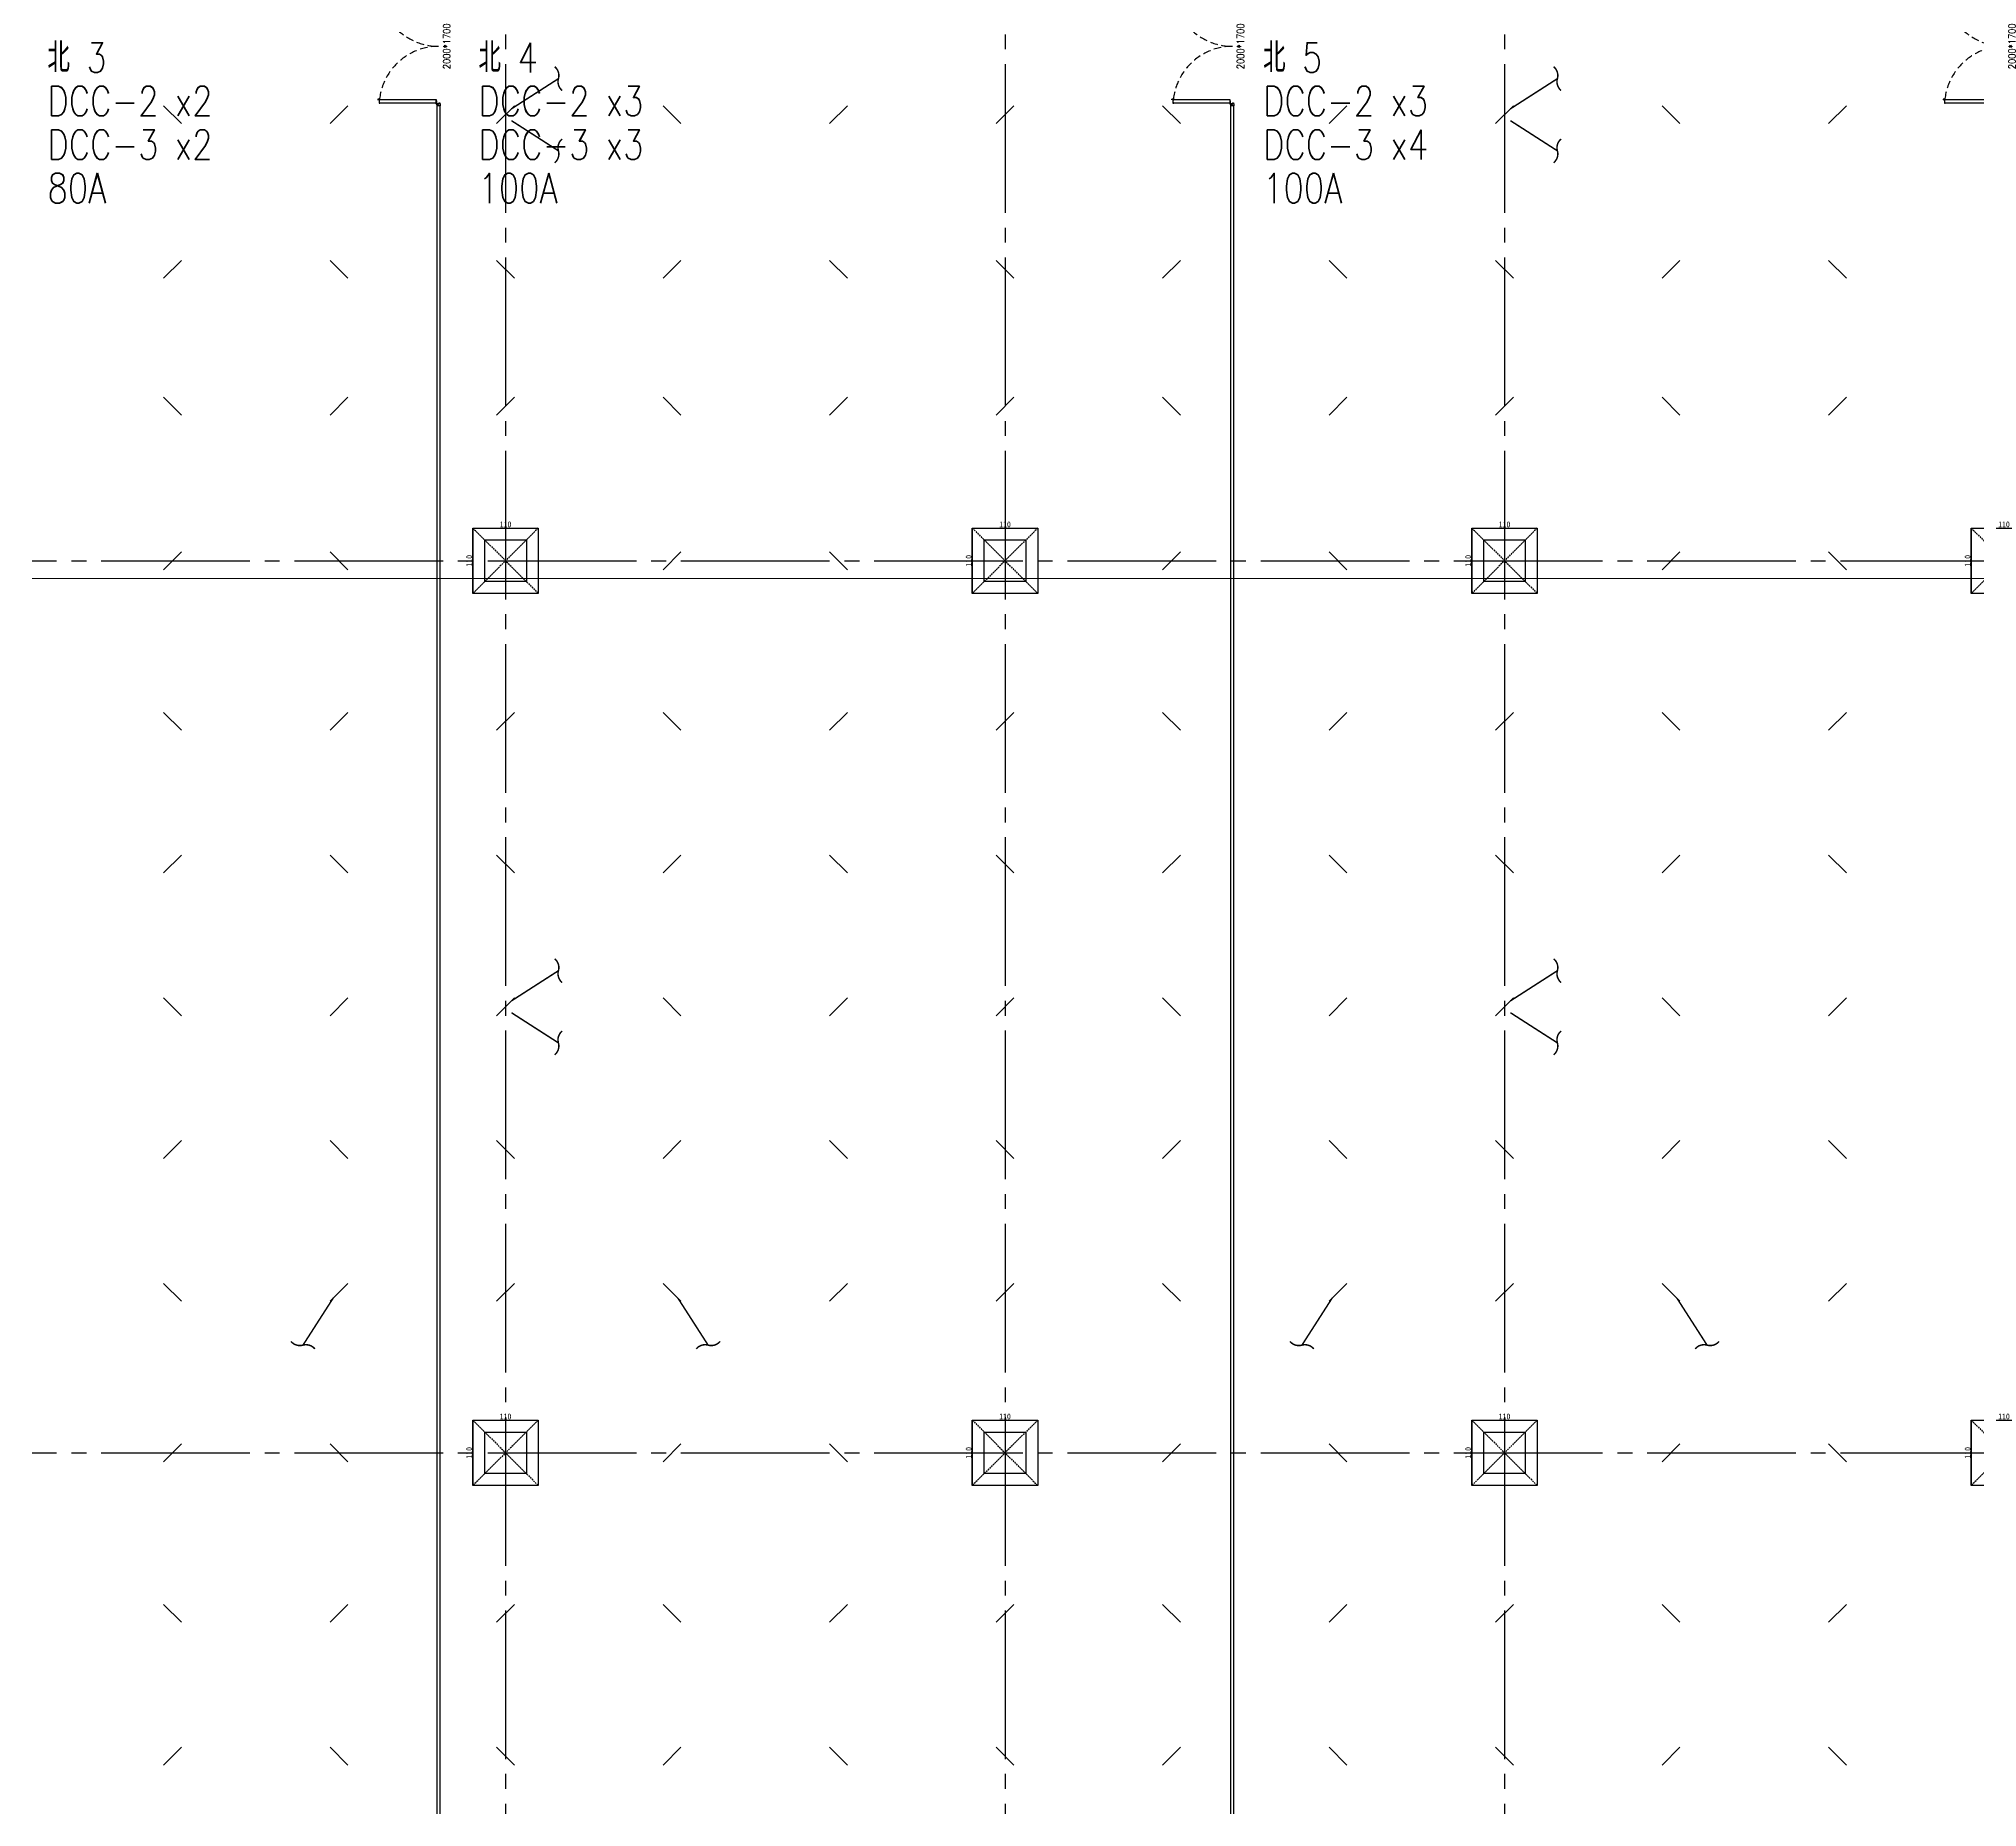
# Model space of a CAD drawing. Extents: x -3080 to 28500, y -1326 to 31609.
# Drawn here: x 4375 to 7635, y 5404 to 8378 of the extents above; entities that cross this region are included whole.
import ezdxf
from ezdxf.enums import TextEntityAlignment as Align

# ---------------------------------------------------------------- set-up
doc = ezdxf.new("R2010")
doc.units = 0
doc.header["$LTSCALE"] = 100
for name, pattern in [('188K-SM-03-F05-ARCH-PA-Y2257103$0$DASHED', [19.05, 12.7, -6.35]), ('X-S-FAB-L05$0$COL-CEN-LIN', [3.25, 2.5, -0.25, 0.25, -0.25]), ('X-S-FAB-L05$0$DASHED', [0.75, 0.5, -0.25]), ('X-S-FAB-L05$0$HIDDEN', [0.4, 0.3, -0.1])]:
    doc.linetypes.add(name, pattern=pattern)
for name, color, linetype in [('0-xref', 8, 'Continuous'), ('188K-SM-03-F05-ARCH-PA-Y2257103$0$K-Door', 53, 'Continuous'), ('188K-SM-03-F05-ARCH-PA-Y2257103$0$K-W-P1-3.5-非抗', 53, 'Continuous'), ('188K-SM-03-F05-MECH-DCC-Y2257103$0$00_閥站分組', 1, 'Continuous'), ('188K-SM-07-F10-MECH-CR PIPE-Y2257103$0$00_閥站分組', 1, 'Continuous'), ('X-S-FAB-L05$0$BEAM', 8, 'Continuous'), ('X-S-FAB-L05$0$BLOCK', 8, 'Continuous'), ('X-S-FAB-L05$0$BR-D', 8, 'X-S-FAB-L05$0$DASHED'), ('X-S-FAB-L05$0$CCL', 8, 'X-S-FAB-L05$0$COL-CEN-LIN'), ('X-S-FAB-L05$0$COL', 8, 'Continuous'), ('X-S-FAB-L05$0$COL-S', 8, 'Continuous'), ('X-S-FAB-L05$0$S-FNDN', 8, 'Continuous'), ('X-S-FAB-L05$0$S-鋼柱', 8, 'Continuous'), ('X-S-FAB-L05$0$SLAB', 8, 'Continuous'), ('X-S-FAB-L05$0$斜撐', 8, 'Continuous')]:
    doc.layers.add(name, color=color, linetype=linetype)
doc.layers.add('X-S-FAB-L05$0$XREF', color=8, linetype='Continuous', lineweight=0)
doc.styles.add('188K-SM-03-F05-ARCH-PA-Y2257103$0$Standard', font='txt.shx', dxfattribs={"bigfont": 'chineset.shx'})
doc.styles.add('188K-SM-03-F05-MECH-DCC-Y2257103$0$XFM1Q20-200k$0$12P7-XCM2P10$0$AA-TXT', font='simplex.shx', dxfattribs={"bigfont": 'china.shx'})
doc.styles.add('188K-SM-07-F10-MECH-CR PIPE-Y2257103$0$XFM1Q20-200k$0$12P7-XCM2P10$0$AA-TXT', font='simplex.shx', dxfattribs={"bigfont": 'china.shx'})
doc.styles.add('X-S-FAB-L05$0$DIM', font='', dxfattribs={"width": 0.8})
doc.styles.get('X-S-FAB-L05$0$DIM').set_extended_font_data('MingLiU')
doc.dimstyles.new('X-S-FAB-L05$0$JJP_005_defpoint', dxfattribs={"dimtxt": 20, "dimasz": 0.5, "dimexe": 0.5, "dimexo": 0.5, "dimgap": 0.5, "dimtad": 1, "dimdsep": 46, "dimtxsty": 'X-S-FAB-L05$0$DIM', "dimblk": 'X-S-FAB-L05$0$_None', "dimcen": 10, "dimclrd": 256, "dimclre": 256, "dimclrt": 256, "dimadec": 0, "dimazin": 0, "dimtfac": 1, "dimtix": 1, "dimtmove": 2, "dimatfit": 3, "dimldrblk": 'X-S-FAB-L05$0$_None', "dimfxl": 0.5, "dimtolj": 1, "dimtzin": 0, "dimarcsym": 0})

# ---------------------------------------------------------------- blocks, each defined once
blk = doc.blocks.new('*D174')
at = {"layer": 'DefPoints', "lineweight": -2, "transparency": 16777216}
blk.add_line((0, 0), (110, 0), dxfattribs=at)
at = {"layer": 'DefPoints', "color": 0, "transparency": 16777216}
for p in [(0, 0), (110, 0), (110, 0)]:
    blk.add_point(p, dxfattribs=at)
at = {"layer": 'DefPoints', "transparency": 16777216, "insert": (55, 6.1), "char_height": 10, "attachment_point": 5, "style": 'X-S-FAB-L05$0$DIM'}
blk.add_mtext('\\A1;110', dxfattribs=at)
blk = doc.blocks.new('X-S-FAB-L05$0$_None')
blk = doc.blocks.new('*D175')
at = {"layer": 'DefPoints', "lineweight": -2, "transparency": 16777216}
blk.add_line((0, 0), (0, -110), dxfattribs=at)
at = {"layer": 'DefPoints', "color": 0, "transparency": 16777216}
for p in [(0, 0), (0, -110), (0, -110)]:
    blk.add_point(p, dxfattribs=at)
at = {"layer": 'DefPoints', "transparency": 16777216, "insert": (-6.1, -55), "char_height": 10, "attachment_point": 5, "rotation": 90, "style": 'X-S-FAB-L05$0$DIM'}
blk.add_mtext('\\A1;110', dxfattribs=at)
blk = doc.blocks.new('X-S-FAB-L05$0$斜撐')
at = {"layer": 'X-S-FAB-L05$0$BR-D', "const_width": 0.5}
blk.add_lwpolyline([(962.11, 215.55, -0.296213), (957.95, 215.19, 0.299957), (953.75, 214.85, 0.006918)], format="xyb", dxfattribs=at)
at = {"layer": 'X-S-FAB-L05$0$BR-D', "linetype": 'ByBlock', "const_width": 0.5}
blk.add_lwpolyline([(964.37, 197.57), (957.95, 215.19)], dxfattribs=at)
blk = doc.blocks.new('X-S-FAB-L05$0$SC1')
at = {"layer": 'DefPoints'}
blk.add_line((27925, 8342.1), (27955, 8312.1), dxfattribs=at)
blk = doc.blocks.new('X-S-FAB-L05$0$VC(C)')
at = {"layer": 'X-S-FAB-L05$0$S-鋼柱'}
for p in [(-23340, -77.1), (-22500, -77.1), (-21660, -77.1), (-20820, -77.1), (-23060, -337.1), (-22780, -337.1), (-22220, -337.1), (-21940, -337.1), (-21380, -337.1), (-21100, -337.1), (-20540, -337.1), (-23340, -567.1), (-22500, -567.1), (-21660, -567.1), (-20820, -567.1), (-23060, -827.1), (-22220, -827.1), (-21380, -827.1), (-20540, -827.1), (-23340, -1097.1), (-22500, -1097.1), (-21660, -1097.1), (-20820, -1097.1), (-23060, -1337.1), (-22780, -1337.1), (-22220, -1337.1), (-21940, -1337.1), (-21380, -1337.1), (-21100, -1337.1), (-20540, -1337.1), (-23340, -1577.1), (-22500, -1577.1), (-21660, -1577.1), (-20820, -1577.1), (-23060, -1817.1), (-22780, -1817.1), (-22220, -1817.1), (-21940, -1817.1), (-21380, -1817.1), (-21100, -1817.1), (-20540, -1817.1), (-23340, -2057.1), (-22500, -2057.1), (-21660, -2057.1), (-20820, -2057.1), (-23060, -2327.1), (-22220, -2327.1), (-21380, -2327.1), (-20540, -2327.1), (-23340, -2597.1), (-22500, -2597.1), (-21660, -2597.1), (-20820, -2597.1), (-23060, -2837.1), (-22780, -2837.1), (-22220, -2837.1), (-21940, -2837.1), (-21380, -2837.1), (-21100, -2837.1), (-20540, -2837.1)]:
    blk.add_blockref('X-S-FAB-L05$0$SC1', p, dxfattribs=at)
at = {"layer": 'X-S-FAB-L05$0$S-鋼柱', "rotation": 90}
for p in [(13207.1, -19690), (13487.1, -19690), (14047.1, -19690), (14327.1, -19690), (14887.1, -19690), (15167.1, -19690), (15727.1, -19690), (12927.1, -19950), (13767.1, -19950), (14607.1, -19950), (15447.1, -19950), (13207.1, -20180), (13487.1, -20180), (14047.1, -20180), (14327.1, -20180), (14887.1, -20180), (15167.1, -20180), (15727.1, -20180), (12927.1, -20440), (13767.1, -20440), (14607.1, -20440), (15447.1, -20440), (13207.1, -20710), (13487.1, -20710), (14047.1, -20710), (14327.1, -20710), (14887.1, -20710), (15167.1, -20710), (15727.1, -20710), (12927.1, -20950), (13767.1, -20950), (14607.1, -20950), (15447.1, -20950), (13207.1, -21190), (13487.1, -21190), (14047.1, -21190), (14327.1, -21190), (14887.1, -21190), (15167.1, -21190), (15727.1, -21190), (12927.1, -21430), (13767.1, -21430), (14607.1, -21430), (15447.1, -21430), (13207.1, -21670), (13487.1, -21670), (14047.1, -21670), (14327.1, -21670), (14887.1, -21670), (15167.1, -21670), (15727.1, -21670), (12927.1, -21940), (13767.1, -21940), (14607.1, -21940), (15447.1, -21940), (13207.1, -22210), (13487.1, -22210), (14047.1, -22210), (14327.1, -22210), (14887.1, -22210), (15167.1, -22210), (15727.1, -22210), (12927.1, -22450), (13767.1, -22450), (14607.1, -22450), (15447.1, -22450)]:
    blk.add_blockref('X-S-FAB-L05$0$SC1', p, dxfattribs=at)
at = {"layer": 'X-S-FAB-L05$0$斜撐'}
for p, xscale, yscale, zscale, rotation in [((3147.4, 12747.2), 5.000000000000002, 5.000000000000002, 5.000000000000002, 282.6853631040207), ((4827.4, 12747.2), 5.000000000000002, 5.000000000000002, 5.000000000000002, 282.6853631040207), ((3147.4, 3752.8), -5, 5, 5, 257.3146368959793), ((4827.4, 3752.8), -5, 5, 5, 257.3146368959793), ((3147.4, 11247.2), 5.000000000000002, 5.000000000000002, 5.000000000000002, 282.6853631040207), ((4827.4, 11247.2), 5.000000000000002, 5.000000000000002, 5.000000000000002, 282.6853631040207), ((3147.4, 2252.8), -5, 5, 5, 257.3146368959793), ((4827.4, 2252.8), -5, 5, 5, 257.3146368959793), ((382.8, 8282.6), -5.000000000000004, 5, 5, 167.3146368959792), ((9937.2, 8282.6), 5, 5, 5, 192.6853631040206), ((2062.8, 8282.6), -5.000000000000004, 5, 5, 167.3146368959792), ((11617.2, 8282.6), 5, 5, 5, 192.6853631040206)]:
    blk.add_blockref('X-S-FAB-L05$0$斜撐', p, dxfattribs=dict(at, xscale=xscale, yscale=yscale, zscale=zscale, rotation=rotation))
blk = doc.blocks.new('X-S-FAB-L05$0$板_3_2', base_point=(11935, 9055))
at = {"layer": 'X-S-FAB-L05$0$S-FNDN', "color": 15, "lineweight": 0, "flags": 128}
blk.add_lwpolyline([(11935, 9055), (4350, 9055), (4350, 7470), (9330, 7470), (9330, -55), (11935, -55), (11935, 4530), (11070, 4530), (11070, 5003), (11935, 5003)], close=True, dxfattribs=at)
blk = doc.blocks.new('188K-SM-03-F05-ARCH-PA-Y2257103$0$雙開門-2000×1700')
for p, q in [((185.2, 96.2), (183.8, 96.1)), ((189.2, 96.2), (185.2, 96.2)), ((185.2, 94), (189.2, 94)), ((189.2, 97.5), (189.2, 92.6)), ((190, 97.5), (189.2, 97.5)), ((189.2, 92.6), (190, 92.6)), ((190, 92.6), (190, 97.5)), ((1.8, 2.5), (0, 2.5)), ((0, -2.5), (0, 2.5)), ((198.2, 2.5), (200, 2.5)), ((200, -2.5), (200, 2.5)), ((1.8, -2.5), (0, -2.5)), ((198.2, -2.5), (200, -2.5))]:
    blk.add_line(p, q)
for points in [[(10.9, 100.1), (10.9, 102), (10.9, 100.1), (4.3, 100.1), (4.3, 100), (4.7, 100), (4.7, 98.9, 0.414214), (4.8, 98.8), (5, 98.8), (5, 98.9), (4.9, 98.9), (4.9, 99.9), (5, 99.9), (5, 4.1), (4.9, 4.1), (4.9, 5.1), (5, 5.1), (5, 5.2), (4.8, 5.2, 0.414214), (4.7, 5.1), (4.7, 4, 0.414214), (4.8, 3.8), (10.2, 3.8, 0.414214), (10.3, 4), (10.3, 5.1, 0.414214), (10.2, 5.2), (10, 5.2), (10, 5.1), (10.1, 5.1), (10.1, 4.1), (10, 4.1), (10, 99.9), (10.1, 99.9), (10.1, 98.9), (10, 98.9), (10, 98.8), (10.2, 98.8, 0.414214), (10.3, 98.9), (10.3, 99.9), (11.1, 99.9, 0.414214), (11.1, 100), (11.1, 102.1, 0.414214), (11.1, 102.2), (10.3, 102.2), (10.3, 102), (10.9, 102)], [(195.9, 100.1), (195.9, 102), (195.9, 100.1), (189.3, 100.1), (189.3, 100), (189.7, 100), (189.7, 98.9, 0.414214), (189.8, 98.8), (190, 98.8), (190, 98.9), (189.9, 98.9), (189.9, 99.9), (190, 99.9), (190, 4.1), (189.9, 4.1), (189.9, 5.1), (190, 5.1), (190, 5.2), (189.8, 5.2, 0.414214), (189.7, 5.1), (189.7, 4, 0.414214), (189.8, 3.8), (195.2, 3.8, 0.414214), (195.3, 4), (195.3, 5.1, 0.414214), (195.2, 5.2), (195, 5.2), (195, 5.1), (195.1, 5.1), (195.1, 4.1), (195, 4.1), (195, 99.9), (195.1, 99.9), (195.1, 98.9), (195, 98.9), (195, 98.8), (195.2, 98.8, 0.414214), (195.3, 98.9), (195.3, 99.9), (196.1, 99.9, 0.414214), (196.1, 100), (196.1, 102.1, 0.414214), (196.1, 102.2), (195.3, 102.2), (195.3, 102), (195.9, 102)], [(195.8, 96.2), (199.8, 96.2), (201.2, 96.1, -0.327495), (202, 95.4, -0.089847), (202.2, 84.7, -1.144881), (200.3, 85.1, 0.137079), (200.3, 93.5, 0.349357), (199.8, 94), (195.8, 94)], [(4.7, -0.6, 0.306748), (4.5, -0.2), (4.1, -0.2, 0.306748), (3.9, -0.6), (4, -0.6, -0.414214), (4.1, -0.7), (4.1, -0.7), (4, -0.7), (4, -1.5), (4.6, -1.5), (4.6, -0.7), (4.5, -0.7), (4.5, -0.7, -0.414214), (4.6, -0.6), (4.7, -0.6), (4.8, -0.6, -0.414214), (5, -0.8), (5, -1.5, -0.320245), (4.7, -1.9), (3, -2.5), (0.6, -2.5, -0.414214), (0, -1.9), (0, 1.9, -0.414214), (0.6, 2.5), (3, 2.5), (3, 0), (3, 0, 0.414214), (3.7, -0.6), (3.9, -0.6)], [(195.3, -0.6, -0.306748), (195.5, -0.2), (195.9, -0.2, -0.306748), (196.1, -0.6), (196, -0.6, 0.414214), (195.9, -0.7), (195.9, -0.7), (196, -0.7), (196, -1.5), (195.4, -1.5), (195.4, -0.7), (195.5, -0.7), (195.5, -0.7, 0.414214), (195.4, -0.6), (195.3, -0.6), (195.2, -0.6, 0.414214), (195, -0.8), (195, -1.5, 0.320245), (195.3, -1.9), (197, -2.5), (199.4, -2.5, 0.414214), (200, -1.9), (200, 1.9, 0.414214), (199.4, 2.5), (197, 2.5), (197, 0), (197, 0, -0.414214), (196.3, -0.6), (196.1, -0.6)]]:
    blk.add_lwpolyline(points, format="xyb")
blk.add_lwpolyline([(195, 92.6), (195, 97.5), (195.8, 97.5), (195.8, 92.6)], close=True)
at = {"ltscale": 500}
for points in [[(3.3, 1), (3.3, 3.1), (3, 3.1), (3, 1)], [(8.5, 3.8), (4, 3.8), (4, 4.1), (8.5, 4.1)], [(191.5, 3.8), (196, 3.8), (196, 4.1), (191.5, 4.1)], [(196.7, 1), (196.7, 3.1), (197, 3.1), (197, 1)]]:
    blk.add_lwpolyline(points, close=True, dxfattribs=at)
at = {"linetype": '188K-SM-03-F05-ARCH-PA-Y2257103$0$DASHED', "ltscale": 0.01}
for centre, start, end in [((0, 0), 0, 87.2908), ((200, 0), 92.7092, 180)]:
    blk.add_arc(centre, 100, start, end, dxfattribs=at)
for centre, major_axis, start_param, end_param in [((212.5, 89.5), (-21.3, 21.3), 0.585307, 0.943734), ((183.8, 84.8), (-0.707, 0.707), 0.872811, 4.284184), ((183.9, 95.2), (0.624, 0.624), 0.866962, 2.13291), ((199.6, 89.3), (-10.9, 10.9), 0.51383, 1.058752), ((185.3, 93.4), (-0.417, 0.417), -0.669314, 0.675093)]:
    blk.add_ellipse(centre, major_axis=major_axis, ratio=1, start_param=start_param, end_param=end_param)
at = {"ltscale": 500, "extrusion": (0, 0, -1)}
blk.add_ellipse((3.5, 3.6), major_axis=(0.495, 0.495), ratio=1, start_param=3.926991, end_param=10.210176, dxfattribs=at)
at = {"ltscale": 500}
blk.add_ellipse((196.5, 3.6), major_axis=(-0.495, 0.495), ratio=1, start_param=3.926991, end_param=10.210176, dxfattribs=at)
at = {"color": 8, "style": '188K-SM-03-F05-ARCH-PA-Y2257103$0$Standard', "width": 0.85}
blk.add_text('2000*1700', height=12, dxfattribs=at).set_placement((100, -13.5), align=Align.MIDDLE_CENTER)
blk = doc.blocks.new('188K-SM-03-F05-ARCH-PA-Y2257103')
at = {"layer": '188K-SM-03-F05-ARCH-PA-Y2257103$0$K-W-P1-3.5-非抗'}
for p, q in [((5045, 2106), (5045, 8265)), ((5050, 2106), (5050, 8265)), ((6380, 2106), (6380, 8265)), ((6385, 2106), (6385, 8265))]:
    blk.add_line(p, q, dxfattribs=at)
at = {"layer": '188K-SM-03-F05-ARCH-PA-Y2257103$0$K-Door', "rotation": 89.99999999999999}
for p in [(5047.5, 8265), (6382.5, 8265), (7680, 8265)]:
    blk.add_blockref('188K-SM-03-F05-ARCH-PA-Y2257103$0$雙開門-2000×1700', p, dxfattribs=at)
blk = doc.blocks.new('188K-SM-03-F05-MECH-DCC-Y2257103')
at = {"layer": '188K-SM-03-F05-MECH-DCC-Y2257103$0$00_閥站分組', "style": '188K-SM-03-F05-MECH-DCC-Y2257103$0$XFM1Q20-200k$0$12P7-XCM2P10$0$AA-TXT', "width": 0.8}
for s, p in [('北 3', (4389.5, 8346.1)), ('北 4', (5114.4, 8346.1)), ('北 5', (6433.9, 8346.1)), ('DCC-2 x2', (4389.5, 8272.9)), ('DCC-2 x3', (5114.4, 8272.9)), ('DCC-2 x3', (6433.9, 8272.9)), ('DCC-3 x2', (4389.5, 8199.7)), ('DCC-3 x3', (5114.4, 8199.7)), ('DCC-3 x4', (6433.9, 8199.7)), ('80A', (4389.5, 8126.5)), ('100A', (5114.4, 8126.5)), ('100A', (6433.9, 8126.5))]:
    blk.add_text(s, height=50, dxfattribs=at).set_placement(p, align=Align.MIDDLE_LEFT)
blk = doc.blocks.new('188K-SM-07-F10-MECH-CR PIPE-Y2257103')
at = {"layer": '188K-SM-07-F10-MECH-CR PIPE-Y2257103$0$00_閥站分組', "style": '188K-SM-07-F10-MECH-CR PIPE-Y2257103$0$XFM1Q20-200k$0$12P7-XCM2P10$0$AA-TXT', "width": 0.8}
for s, p in [('北 3', (4389.467, 8346.079)), ('北 4', (5114.354, 8346.079)), ('北 5', (6433.941, 8346.079)), ('DCC-2 x2', (4389.467, 8272.877)), ('DCC-2 x3', (5114.354, 8272.877)), ('DCC-2 x3', (6433.941, 8272.877)), ('DCC-3 x2', (4389.467, 8199.675)), ('DCC-3 x3', (5114.354, 8199.675)), ('DCC-3 x4', (6433.941, 8199.675)), ('80A', (4389.467, 8126.473)), ('100A', (5114.354, 8126.473)), ('100A', (6433.941, 8126.473))]:
    blk.add_text(s, height=50, dxfattribs=at).set_placement(p, align=Align.MIDDLE_LEFT)
blk = doc.blocks.new('*U59')
at = {"layer": 'DefPoints', "linetype": 'X-S-FAB-L05$0$HIDDEN', "ltscale": 0.1}
for p, q in [((110, 0), (0, -110)), ((0, 0), (110, -110))]:
    blk.add_line(p, q, dxfattribs=at)
at = {"layer": 'X-S-FAB-L05$0$COL', "ltscale": 0.1}
blk.add_lwpolyline([(0, 0), (110, 0), (110, -110), (0, -110)], close=True, dxfattribs=at)
at = {"layer": 'DefPoints'}
dim = blk.add_linear_dim(base=(0, -110), p1=(0, 0), p2=(0, -110), angle=90, dimstyle='X-S-FAB-L05$0$JJP_005_defpoint', override={"dimtxt": 10}, dxfattribs=at)
dim.commit()
dim.dimension.update_dxf_attribs({"geometry": '*D175', "text_midpoint": (-6.067, -55)})
dim = blk.add_linear_dim(base=(110, 0), p1=(0, 0), p2=(110, 0), dimstyle='X-S-FAB-L05$0$JJP_005_defpoint', override={"dimtxt": 10}, dxfattribs=at)
dim.commit()
dim.dimension.update_dxf_attribs({"geometry": '*D174', "text_midpoint": (55, 6.067)})
blk = doc.blocks.new('X-S-FAB-L05$0$FAB2-L05')
at = {"layer": 'X-S-FAB-L05$0$CCL'}
for p, q in [((-21000, 11005), (-21000, 0)), ((-20160, 11005), (-20160, 0)), ((-19320, 11005), (-19320, 0)), ((-26880, 8220), (1210, 8220)), ((-26880, 6720), (1210, 6720))]:
    blk.add_line(p, q, dxfattribs=at)
at = {"layer": 'X-S-FAB-L05$0$COL-S'}
for points in [[(-21035, 8255), (-20965, 8255), (-20965, 8185), (-21035, 8185)], [(-20195, 8255), (-20125, 8255), (-20125, 8185), (-20195, 8185)], [(-19355, 8255), (-19285, 8255), (-19285, 8185), (-19355, 8185)], [(-21035, 6755), (-20965, 6755), (-20965, 6685), (-21035, 6685)], [(-20195, 6755), (-20125, 6755), (-20125, 6685), (-20195, 6685)], [(-19355, 6755), (-19285, 6755), (-19285, 6685), (-19355, 6685)]]:
    blk.add_lwpolyline(points, close=True, dxfattribs=at)
at = {"layer": 'X-S-FAB-L05$0$BEAM'}
for p in [(-21055, 8275), (-20215, 8275), (-19375, 8275), (-18535, 8275), (-21055, 6775), (-20215, 6775), (-19375, 6775), (-18535, 6775)]:
    blk.add_blockref('*U59', p, dxfattribs=at)
blk = doc.blocks.new('X-S-FAB-L05')
at = {"layer": 'X-S-FAB-L05$0$COL-S'}
for points in [[(5125, 7535), (5195, 7535), (5195, 7465), (5125, 7465)], [(5965, 7535), (6035, 7535), (6035, 7465), (5965, 7465)], [(6805, 7535), (6875, 7535), (6875, 7465), (6805, 7465)], [(5125, 6035), (5195, 6035), (5195, 5965), (5125, 5965)], [(5965, 6035), (6035, 6035), (6035, 5965), (5965, 5965)], [(6805, 6035), (6875, 6035), (6875, 5965), (6805, 5965)]]:
    blk.add_lwpolyline(points, close=True, dxfattribs=at)
at = {"layer": 'X-S-FAB-L05$0$BEAM'}
for p in [(5105, 7555), (5945, 7555), (6785, 7555), (7625, 7555), (5105, 6055), (5945, 6055), (6785, 6055), (7625, 6055)]:
    blk.add_blockref('*U59', p, dxfattribs=at)
at = {"layer": 'X-S-FAB-L05$0$BLOCK'}
blk.add_blockref('X-S-FAB-L05$0$FAB2-L05', (26160, -720), dxfattribs=at)
at = {"layer": 'X-S-FAB-L05$0$SLAB', "color": 15, "lineweight": 0}
blk.add_blockref('X-S-FAB-L05$0$板_3_2', (11935, 9055), dxfattribs=at)
at = {"layer": 'X-S-FAB-L05$0$XREF'}
blk.add_blockref('X-S-FAB-L05$0$VC(C)', (0, 0), dxfattribs=at)

msp = doc.modelspace()

# ---------------------------------------------------------------- block references
at = {"layer": '0-xref'}
for name in ['X-S-FAB-L05', '188K-SM-03-F05-MECH-DCC-Y2257103', '188K-SM-03-F05-ARCH-PA-Y2257103']:
    msp.add_blockref(name, (0, 0), dxfattribs=at)

# ---------------------------------------------------------------- next in the draw order: block references
msp.add_blockref('188K-SM-07-F10-MECH-CR PIPE-Y2257103', (0, 0), dxfattribs=at)

doc.saveas('drawing.dxf')
